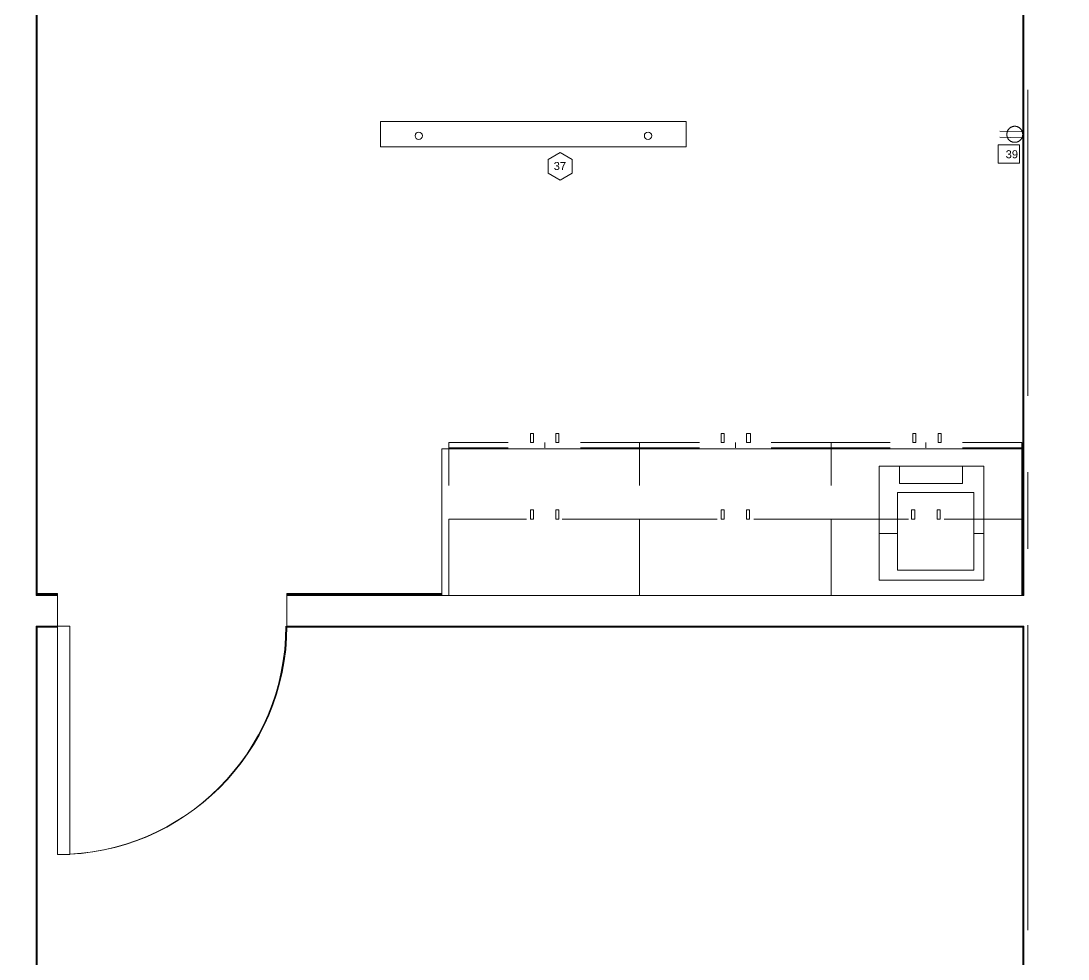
# Model space of a CAD drawing. Header units: inches. Extents: x 0.9 to 36.3, y 0.7 to 23.3.
# Drawn here: x 18.598 to 20.31, y 7.121 to 8.654 of the extents above; entities that cross this region are included whole.
import ezdxf

# ---------------------------------------------------------------- set-up
doc = ezdxf.new("R2010")
doc.units = ezdxf.units.IN
for name, color, linetype, lineweight, true_color in [('Blocks', 7, 'Continuous', 5, 0x9a9c7f), ('Doors', 7, 'Continuous', 5, 0xf2db9c), ('Lights', 7, 'Continuous', 5, 0xff0a0a), ('Numbering Lights', 1, 'Continuous', 0, 0xff0000), ('PDF_Geometry', 7, 'Continuous', 9, 0x777777)]:
    doc.layers.add(name, color=color, linetype=linetype, lineweight=lineweight, true_color=true_color)
doc.layers.add('Numbering receptecles', color=170, linetype='Continuous', lineweight=0)
doc.layers.add('Receptacles', color=170, linetype='Continuous', lineweight=0)
doc.styles.get("Standard").update_dxf_attribs({"font": 'arial.ttf'})

msp = doc.modelspace()

# ---------------------------------------------------------------- linework, layer by layer
at = {"layer": 'Blocks', "linetype": 'ByBlock'}
for points in [[(19.3942, 7.9647), (19.2975, 7.9647), (19.2975, 7.9563)], [(19.4309, 7.9647), (19.4359, 7.9647), (19.4309, 7.9647)], [(19.4309, 7.9647), (19.4359, 7.9647), (19.4309, 7.9647)], [(19.4542, 7.9563), (19.4542, 7.9647)], [(19.7075, 7.9647), (19.6092, 7.9647), (19.6092, 7.9563), (19.6092, 7.9647), (19.5125, 7.9647)], [(19.7425, 7.9647), (19.7475, 7.9647), (19.7425, 7.9647)], [(19.7425, 7.9647), (19.7475, 7.9647), (19.7425, 7.9647)], [(19.7659, 7.9563), (19.7659, 7.9647)], [(20.0192, 7.9647), (19.9225, 7.9647), (19.9225, 7.9563), (19.9225, 7.9647), (19.8242, 7.9647)], [(20.0559, 7.9647), (20.0609, 7.9647), (20.0559, 7.9647)], [(20.0559, 7.9647), (20.0609, 7.9647), (20.0559, 7.9647)], [(20.0775, 7.9563), (20.0775, 7.9647)], [(20.2342, 7.9563), (20.2342, 7.9647), (20.1375, 7.9647)], [(19.2975, 7.8947), (19.2975, 7.9563), (19.3942, 7.9563)], [(19.5125, 7.9563), (19.6092, 7.9563), (19.6092, 7.8947), (19.6092, 7.9563), (19.7075, 7.9563)], [(19.8242, 7.9563), (19.9225, 7.9563), (19.9225, 7.8947), (19.9225, 7.9563), (20.0192, 7.9563)], [(20.1375, 7.9563), (20.2342, 7.9563), (20.2342, 7.8947)], [(20.1725, 7.8363), (20.1725, 7.8413), (20.1725, 7.843), (20.1725, 7.8463), (20.1725, 7.8863), (20.1725, 7.9263), (20.0009, 7.9263), (20.0858, 7.9263), (20.1725, 7.9263), (20.1725, 7.918), (20.1725, 7.908), (20.1725, 7.898), (20.1725, 7.8863), (20.1725, 7.863), (20.1725, 7.838), (20.1725, 7.8163), (20.1725, 7.778), (20.1725, 7.7397), (20.1725, 7.7564), (20.1725, 7.7397), (20.0009, 7.7397), (20.1725, 7.7397), (20.0009, 7.7397), (20.0009, 7.7564), (20.0009, 7.7397), (20.0009, 7.778), (20.0009, 7.8163), (20.0009, 7.838), (20.0009, 7.863), (20.0009, 7.8863), (20.0009, 7.898), (20.0009, 7.908), (20.0009, 7.918), (20.0009, 7.9263), (20.0009, 7.8963), (20.0009, 7.8947), (20.0009, 7.893), (20.0009, 7.8913), (20.0009, 7.8897), (20.0009, 7.8863), (20.0009, 7.823), (20.0009, 7.758), (20.0009, 7.823), (20.0009, 7.8863), (20.0009, 7.8897), (20.0009, 7.8913), (20.0009, 7.893), (20.0009, 7.8947), (20.0009, 7.8963), (20.0009, 7.9263), (20.0359, 7.9263), (20.0609, 7.9263), (20.0858, 7.9263), (20.1108, 7.9263), (20.1358, 7.9263), (20.1725, 7.9263), (20.1725, 7.8963), (20.1725, 7.8947), (20.1725, 7.893), (20.1725, 7.8913), (20.1725, 7.8897), (20.1725, 7.8863), (20.1725, 7.823), (20.1725, 7.758), (20.1725, 7.823), (20.1725, 7.8863), (20.1725, 7.8897), (20.1725, 7.8913), (20.1725, 7.893), (20.1725, 7.8947), (20.1725, 7.8963), (20.1725, 7.9263), (20.1375, 7.9263), (20.1125, 7.9263), (20.0858, 7.9263), (20.0592, 7.9263), (20.0342, 7.9263), (20.0342, 7.918), (20.0342, 7.908), (20.0342, 7.898), (20.1375, 7.898), (20.1375, 7.908), (20.1375, 7.918), (20.1375, 7.9263), (20.0342, 7.9263), (20.0009, 7.9263), (20.0009, 7.8347), (20.0009, 7.7397), (20.0009, 7.8347), (20.0009, 7.9263), (20.0009, 7.8863), (20.0009, 7.8463), (20.0009, 7.843), (20.0009, 7.8413), (20.0009, 7.8363)], [(20.0009, 7.9263), (20.0342, 7.9263), (20.0342, 7.918), (20.0342, 7.908), (20.0342, 7.898), (20.1375, 7.898), (20.1375, 7.908), (20.1375, 7.918), (20.1375, 7.9263), (20.1725, 7.9263)], [(20.0342, 7.9263), (20.1375, 7.9263), (20.0342, 7.9263)], [(20.1125, 7.9263), (20.0858, 7.9263), (20.0592, 7.9263)], [(20.0309, 7.8163), (20.0309, 7.848), (20.0309, 7.883), (20.1558, 7.883), (20.1558, 7.848), (20.1558, 7.8163), (20.1558, 7.7863), (20.1558, 7.7564), (20.0309, 7.7564), (20.0309, 7.7863), (20.0309, 7.8163), (20.0009, 7.8163)], [(19.4242, 7.7147), (19.2975, 7.7147), (19.2975, 7.8397), (19.4242, 7.8397)], [(19.4309, 7.8397), (19.4359, 7.8397), (19.4309, 7.8397)], [(19.4309, 7.8397), (19.4359, 7.8397), (19.4309, 7.8397)], [(19.4725, 7.8397), (19.4775, 7.8397), (19.4725, 7.8397)], [(19.4725, 7.8397), (19.4775, 7.8397), (19.4725, 7.8397)], [(19.4825, 7.8397), (19.6092, 7.8397), (19.6092, 7.7147), (19.4825, 7.7147)], [(19.7359, 7.7147), (19.6092, 7.7147), (19.6092, 7.8397), (19.7359, 7.8397)], [(19.7425, 7.8397), (19.7475, 7.8397), (19.7425, 7.8397)], [(19.7425, 7.8397), (19.7475, 7.8397), (19.7425, 7.8397)], [(19.7842, 7.8397), (19.7892, 7.8397), (19.7842, 7.8397)], [(19.7842, 7.8397), (19.7892, 7.8397), (19.7842, 7.8397)], [(19.7959, 7.8397), (19.9225, 7.8397), (19.9225, 7.7147), (19.7959, 7.7147)], [(20.0492, 7.7147), (19.9225, 7.7147), (19.9225, 7.8397), (20.0492, 7.8397)], [(20.0542, 7.8397), (20.0592, 7.8397), (20.0542, 7.8397)], [(20.0542, 7.8397), (20.0592, 7.8397), (20.0542, 7.8397)], [(20.0958, 7.8397), (20.1008, 7.8397), (20.0958, 7.8397)], [(20.0958, 7.8397), (20.1008, 7.8397), (20.0958, 7.8397)], [(20.1075, 7.8397), (20.2342, 7.8397), (20.2342, 7.7147), (20.1075, 7.7147)], [(20.1725, 7.8163), (20.1558, 7.8163)], [(19.3942, 7.7147), (19.2975, 7.7147), (19.2975, 7.7764)], [(19.7075, 7.7147), (19.6092, 7.7147), (19.6092, 7.7764), (19.6092, 7.7147), (19.5125, 7.7147)], [(20.0192, 7.7147), (19.9225, 7.7147), (19.9225, 7.7764), (19.9225, 7.7147), (19.8242, 7.7147)]]:
    msp.add_lwpolyline(points, dxfattribs=at)
for points in [[(19.4309, 7.9647), (19.4309, 7.9797), (19.4359, 7.9797), (19.4359, 7.9647), (19.4359, 7.9797), (19.4309, 7.9797), (19.4309, 7.9647), (19.4309, 7.9747)], [(19.4359, 7.9647), (19.4359, 7.9747)], [(19.4775, 7.9797), (19.4775, 7.9647), (19.4725, 7.9647), (19.4775, 7.9647), (19.4775, 7.9747), (19.4775, 7.9647), (19.4725, 7.9647), (19.4775, 7.9647), (19.4775, 7.9797), (19.4725, 7.9797), (19.4725, 7.9647), (19.4725, 7.9797)], [(19.4725, 7.9747), (19.4725, 7.9647)], [(19.7425, 7.9647), (19.7425, 7.9797), (19.7475, 7.9797), (19.7475, 7.9647), (19.7475, 7.9797), (19.7425, 7.9797), (19.7425, 7.9647), (19.7425, 7.9747)], [(19.7475, 7.9647), (19.7475, 7.9747)], [(19.7909, 7.9797), (19.7909, 7.9647), (19.7842, 7.9647), (19.7909, 7.9647), (19.7909, 7.9747), (19.7909, 7.9647), (19.7842, 7.9647), (19.7909, 7.9647), (19.7909, 7.9797), (19.7842, 7.9797), (19.7842, 7.9647), (19.7842, 7.9797)], [(19.7842, 7.9747), (19.7842, 7.9647)], [(20.0559, 7.9647), (20.0559, 7.9797), (20.0609, 7.9797), (20.0609, 7.9647), (20.0609, 7.9797), (20.0559, 7.9797), (20.0559, 7.9647), (20.0559, 7.9747)], [(20.0609, 7.9647), (20.0609, 7.9747)], [(20.1025, 7.9797), (20.1025, 7.9647), (20.0975, 7.9647), (20.1025, 7.9647), (20.1025, 7.9747), (20.1025, 7.9647), (20.0975, 7.9647), (20.1025, 7.9647), (20.1025, 7.9797), (20.0975, 7.9797), (20.0975, 7.9647), (20.0975, 7.9797)], [(20.0975, 7.9747), (20.0975, 7.9647)], [(19.2859, 7.7147), (20.2342, 7.7147), (20.2342, 7.9547), (19.2859, 7.9547)], [(20.0009, 7.7397), (20.1725, 7.7397), (20.1725, 7.9263), (20.0009, 7.9263)], [(20.1725, 7.9263), (20.1725, 7.8347), (20.1725, 7.7397), (20.1725, 7.8347)], [(20.0309, 7.7564), (20.1558, 7.7564), (20.1558, 7.883), (20.0309, 7.883)], [(19.4309, 7.8397), (19.4309, 7.8547), (19.4359, 7.8547), (19.4359, 7.8397), (19.4359, 7.8547), (19.4309, 7.8547), (19.4309, 7.8397), (19.4309, 7.8497)], [(19.4359, 7.8397), (19.4359, 7.8497)], [(19.4725, 7.8397), (19.4725, 7.8547), (19.4775, 7.8547), (19.4775, 7.8397), (19.4775, 7.8547), (19.4725, 7.8547), (19.4725, 7.8397), (19.4725, 7.8497)], [(19.4775, 7.8397), (19.4775, 7.8497)], [(19.7425, 7.8397), (19.7425, 7.8547), (19.7475, 7.8547), (19.7475, 7.8397), (19.7475, 7.8547), (19.7425, 7.8547), (19.7425, 7.8397), (19.7425, 7.8497)], [(19.7475, 7.8397), (19.7475, 7.8497)], [(19.7842, 7.8397), (19.7842, 7.8547), (19.7892, 7.8547), (19.7892, 7.8397), (19.7892, 7.8547), (19.7842, 7.8547), (19.7842, 7.8397), (19.7842, 7.8497)], [(19.7892, 7.8397), (19.7892, 7.8497)], [(20.0009, 7.8163), (20.0009, 7.8347), (20.0009, 7.843), (20.0009, 7.8347)], [(20.0542, 7.8397), (20.0542, 7.8547), (20.0592, 7.8547), (20.0592, 7.8397), (20.0592, 7.8547), (20.0542, 7.8547), (20.0542, 7.8397), (20.0542, 7.8497)], [(20.0592, 7.8397), (20.0592, 7.8497)], [(20.0958, 7.8397), (20.0958, 7.8547), (20.1008, 7.8547), (20.1008, 7.8397), (20.1008, 7.8547), (20.0958, 7.8547), (20.0958, 7.8397), (20.0958, 7.8497)], [(20.1008, 7.8397), (20.1008, 7.8497)], [(20.1725, 7.8163), (20.1725, 7.8347), (20.1725, 7.843), (20.1725, 7.8347)]]:
    msp.add_lwpolyline(points, close=True, dxfattribs=at)
at = {"layer": 'Doors', "linetype": 'ByBlock'}
for p, q in [((18.6576, 7.6647), (18.6776, 7.6647)), ((18.6576, 7.2914), (18.6576, 7.6647)), ((18.6776, 7.6647), (18.6776, 7.2914)), ((18.6776, 7.2914), (18.6576, 7.2914))]:
    msp.add_line(p, q, dxfattribs=at)
msp.add_arc((18.6576, 7.6647), 0.3733, 270.1108, 0, dxfattribs=at)
at = {"layer": 'Lights', "linetype": 'ByBlock'}
msp.add_lwpolyline([(19.6856, 8.448), (19.1856, 8.448), (19.1856, 8.4897), (19.6856, 8.4897)], close=True, dxfattribs=at)
for centre in [(19.2481, 8.4662), (19.6231, 8.4662)]:
    msp.add_circle(centre, 0.006, dxfattribs=at)
at = {"layer": 'Numbering Lights', "linetype": 'ByBlock', "ltscale": 0.001}
msp.add_lwpolyline([(19.4794, 8.439), (19.4597, 8.4276), (19.4597, 8.405), (19.4794, 8.3936), (19.499, 8.405), (19.499, 8.4276)], close=True, dxfattribs=at)
at = {"layer": 'Numbering receptecles', "linetype": 'ByBlock', "ltscale": 0.001}
msp.add_lwpolyline([(20.1958, 8.4512), (20.2308, 8.4512), (20.2308, 8.4213), (20.1958, 8.4213)], close=True, dxfattribs=at)
at = {"layer": 'PDF_Geometry', "linetype": 'ByBlock'}
for points in [[(20.3142, 6.0998), (20.0359, 6.0998), (20.0359, 6.1931), (20.2375, 6.1931), (20.2375, 7.6647), (19.0326, 7.6647), (19.0326, 7.7147), (20.2375, 7.7147), (20.2375, 9.223), (18.6226, 9.223), (18.6226, 9.1913), (18.5726, 9.1913), (18.5726, 9.2663), (18.5726, 9.2963), (18.6226, 9.2963), (20.3075, 9.2963), (20.7492, 9.2963), (20.7492, 9.2663), (20.7492, 9.223), (20.5625, 9.223)], [(20.2375, 7.7147), (20.2375, 9.223), (20.2375, 7.7164), (20.2342, 7.7164), (20.2375, 7.7164), (20.2358, 7.7164), (20.2358, 7.718), (20.2358, 9.2196), (18.6242, 9.2196), (18.6242, 9.2213), (20.2375, 9.2213), (18.6242, 9.2213), (18.6242, 9.2196), (18.6242, 9.1913), (18.6242, 9.2213)], [(20.2375, 9.2213), (20.2375, 7.7164), (20.2358, 7.7164), (20.2358, 7.718), (20.2342, 7.718)], [(18.6242, 7.7164), (18.6242, 8.668), (18.6242, 7.718), (18.6576, 7.718), (18.6576, 7.7164), (18.6576, 7.7147), (18.6226, 7.7147), (18.6226, 8.668), (18.6226, 8.8163), (18.6242, 8.8163), (18.6242, 8.668), (18.6242, 8.8163), (18.6242, 8.668), (18.6242, 7.7147)], [(17.3193, 6.5697), (17.3193, 6.1931), (17.3193, 6.0998), (17.5376, 6.0998), (17.5376, 6.1931), (17.4126, 6.1931), (17.4126, 7.3114), (18.5726, 7.3114), (18.5726, 6.1931), (17.9543, 6.1931), (17.9543, 6.0998), (18.7876, 6.0998), (18.7876, 6.1931), (18.6226, 6.1931), (18.6226, 7.3364), (18.6226, 7.6647), (18.6576, 7.6647), (18.6576, 7.7147), (18.6226, 7.7147), (18.6226, 8.668)], [(20.2442, 8.0413), (20.2442, 8.5413)], [(20.2442, 7.7913), (20.2442, 7.9163)], [(20.2342, 7.7764), (20.2342, 7.7147), (20.1375, 7.7147)], [(18.6226, 7.7147), (18.6226, 7.7164), (18.6576, 7.7164), (18.6242, 7.7164), (18.6576, 7.7164)], [(19.0326, 7.7147), (19.0326, 7.7164), (19.0326, 7.718), (19.2859, 7.718)], [(18.6226, 7.6647), (18.6226, 7.6647)], [(18.6226, 7.6647), (18.6226, 7.3364), (18.6226, 6.1931), (20.2392, 6.1931)], [(18.6576, 7.6647), (18.6576, 7.6647)], [(18.6576, 7.6647), (18.6776, 7.6647)], [(18.6776, 7.6647), (18.6776, 7.2914)], [(19.0326, 7.6647), (19.0326, 7.6647)], [(20.2375, 7.6647), (19.0326, 7.6647), (20.2375, 7.6647)], [(20.2375, 7.6647), (20.2375, 7.6647)], [(20.2375, 7.6647), (20.2375, 6.1931), (20.2375, 7.6647)], [(20.2442, 7.168), (20.2442, 7.6664)], [(18.6576, 7.2914), (18.6776, 7.2914)]]:
    msp.add_lwpolyline(points, dxfattribs=at)
for points in [[(19.2859, 7.7164), (19.0326, 7.7164)], [(18.6576, 7.6647), (18.6242, 7.6647)], [(18.6242, 6.1947), (20.2358, 6.1947), (20.2358, 7.663), (20.2375, 7.663), (20.2375, 7.6647), (20.2375, 6.1931), (18.6242, 6.1931), (18.6242, 7.3364)], [(20.2375, 7.6647), (20.2375, 7.663), (20.2358, 7.663), (19.0326, 7.663), (19.0326, 7.6647)]]:
    msp.add_lwpolyline(points, close=True, dxfattribs=at)
msp.add_lwpolyline([(19.0326, 7.6647, -0.413474), (18.6576, 7.2914), (18.6576, 7.6647), (18.6226, 7.6647), (18.6576, 7.6647), (18.6576, 7.663), (18.6242, 7.663), (18.6242, 7.3364), (18.6242, 7.6647), (18.6242, 7.3364), (18.6242, 6.1931)], format="xyb", dxfattribs=at)
at = {"layer": 'Receptacles', "linetype": 'ByBlock'}
for points in [[(20.1983, 8.4639), (20.2346, 8.4629)], [(20.1986, 8.4735), (20.2352, 8.4725)]]:
    msp.add_lwpolyline(points, dxfattribs=at)
msp.add_rational_spline([(20.2358, 8.468), (20.2358, 8.4645), (20.2343, 8.4614), (20.2318, 8.459), (20.2293, 8.4566), (20.226, 8.4553), (20.2225, 8.4555), (20.2151, 8.4557), (20.2097, 8.4614), (20.2099, 8.4688), (20.2102, 8.4762), (20.2159, 8.4819), (20.2233, 8.4817), (20.2303, 8.4815), (20.2361, 8.4754), (20.2358, 8.468)], [1, 0.948448710105, 0.948448710105, 1, 0.948448710105, 0.948448710105, 1, 1, 1, 1, 1, 1, 1, 1, 1, 1], degree=3, knots=[0, 0, 0, 0, 0.79168, 0.79168, 0.79168, 1.583359, 1.583359, 1.583359, 2.583359, 2.583359, 2.583359, 3.583359, 3.583359, 3.583359, 4.583359, 4.583359, 4.583359, 4.583359], dxfattribs=at)

# ---------------------------------------------------------------- texts
at = {"layer": 'Numbering Lights', "linetype": 'ByBlock', "ltscale": 0.001}
msp.add_text('37', height=0.01309, dxfattribs=at).set_placement((19.4688, 8.4102))
at = {"layer": 'Numbering receptecles', "linetype": 'ByBlock', "ltscale": 0.001}
msp.add_text('39', height=0.01309, dxfattribs=at).set_placement((20.2079, 8.4294))

doc.saveas('drawing.dxf')
